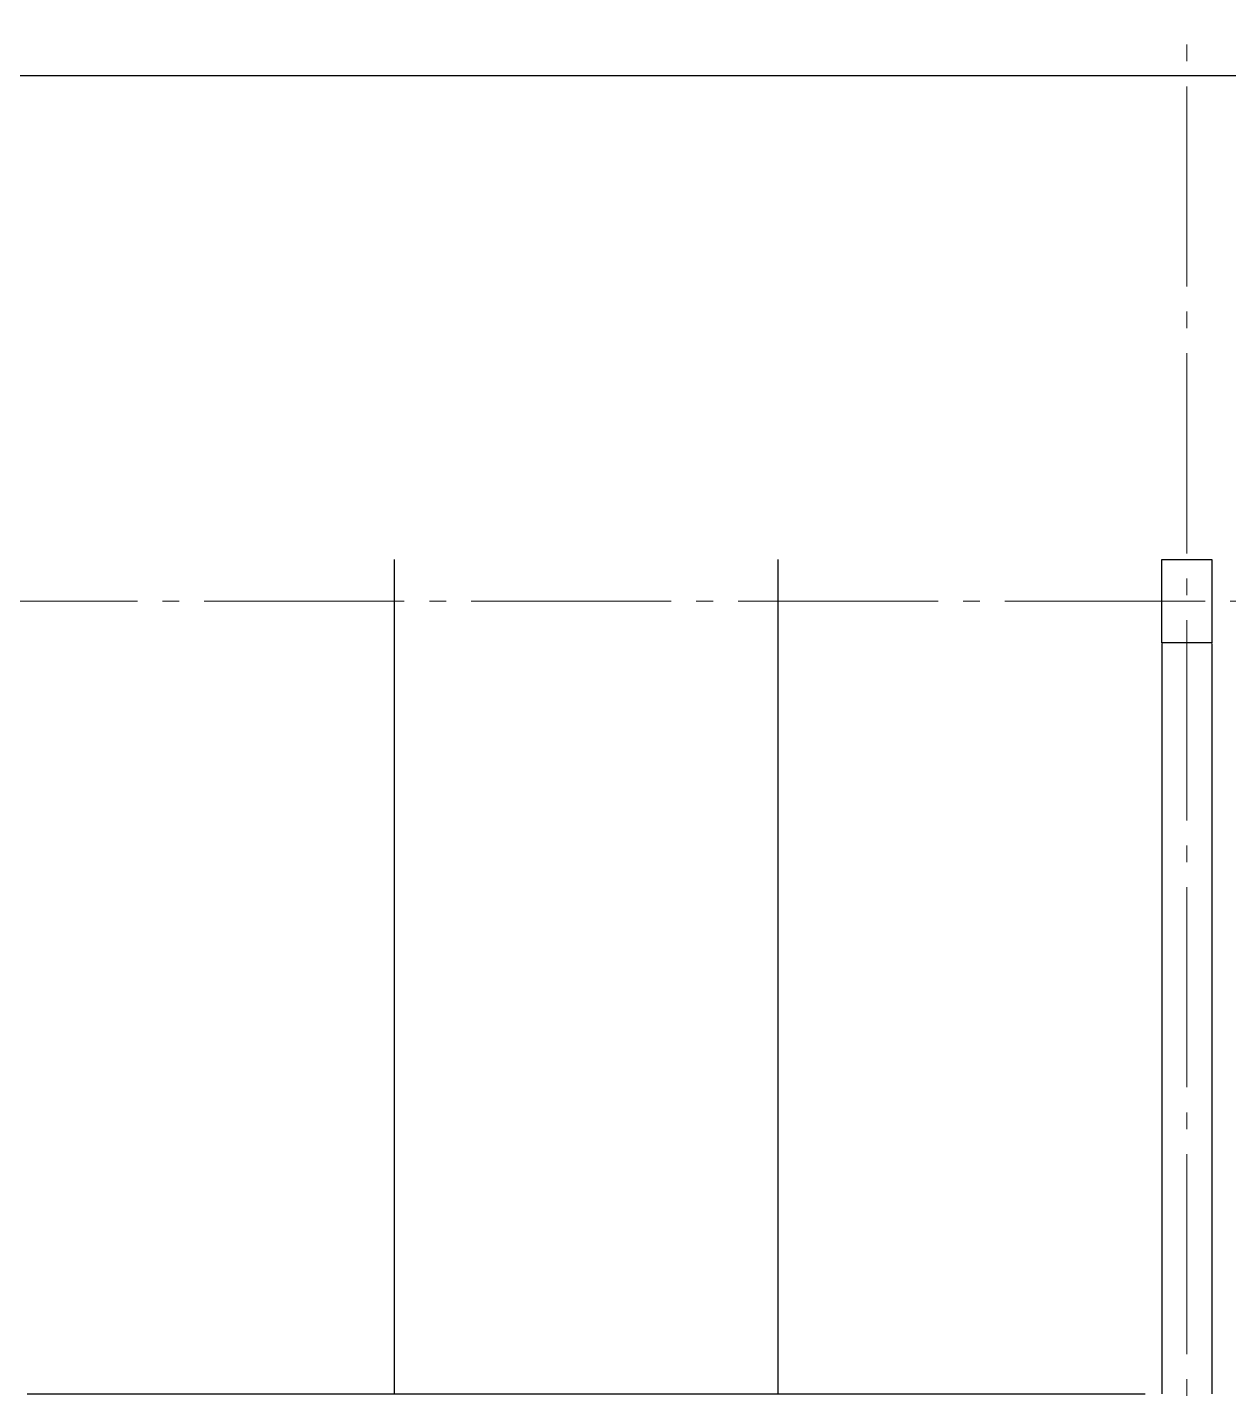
# Model space of a CAD drawing. Header units: metres. Extents: x 0 to 570, y -16 to 122.
# Drawn here: x 366.87 to 374.07, y 57.5 to 65.69 of the extents above; entities that cross this region are included whole.
import ezdxf

# ---------------------------------------------------------------- set-up
doc = ezdxf.new("R2010")
doc.units = ezdxf.units.M
doc.linetypes.add('ACAD_ISO04W100', pattern=[30, 24, -3, 0, -3])
for name, color, linetype in [('ARQ- COLUMNAS', 7, 'Continuous'), ('ARQ-SUELO', 252, 'Continuous'), ('estructura ejes', 7, 'ACAD_ISO04W100')]:
    doc.layers.add(name, color=color, linetype=linetype)

msp = doc.modelspace()

# ---------------------------------------------------------------- linework, layer by layer
at = {"layer": 'ARQ- COLUMNAS'}
msp.add_lwpolyline([(373.9662, 62.4983), (373.9662, 61.9983), (373.6662, 61.9983), (373.6662, 62.4983), (373.9662, 62.4983)], dxfattribs=at)
at = {"layer": 'ARQ-SUELO', "color": 251, "true_color": 0x636466}
msp.add_lwpolyline([(388.2162, 65.3983), (337.7162, 65.3983)], dxfattribs=at)
at = {"layer": 'ARQ-SUELO'}
for points in [[(369.0662, 57.4983), (369.0662, 62.4983)], [(371.3662, 57.4983), (371.3662, 62.4983)], [(373.6662, 61.9947), (373.6662, 57.4983)], [(373.9662, 61.9947), (373.9662, 57.4983)], [(366.8662, 57.4983), (373.5662, 57.4983)]]:
    msp.add_lwpolyline(points, dxfattribs=at)
at = {"layer": 'estructura ejes', "color": 252, "lineweight": 20, "ltscale": 0.05}
for p, q in [((373.8162, 78.1346), (373.8162, 41.0447)), ((401.1257, 62.2483), (330.4662, 62.2483))]:
    msp.add_line(p, q, dxfattribs=at)

doc.saveas('drawing.dxf')
